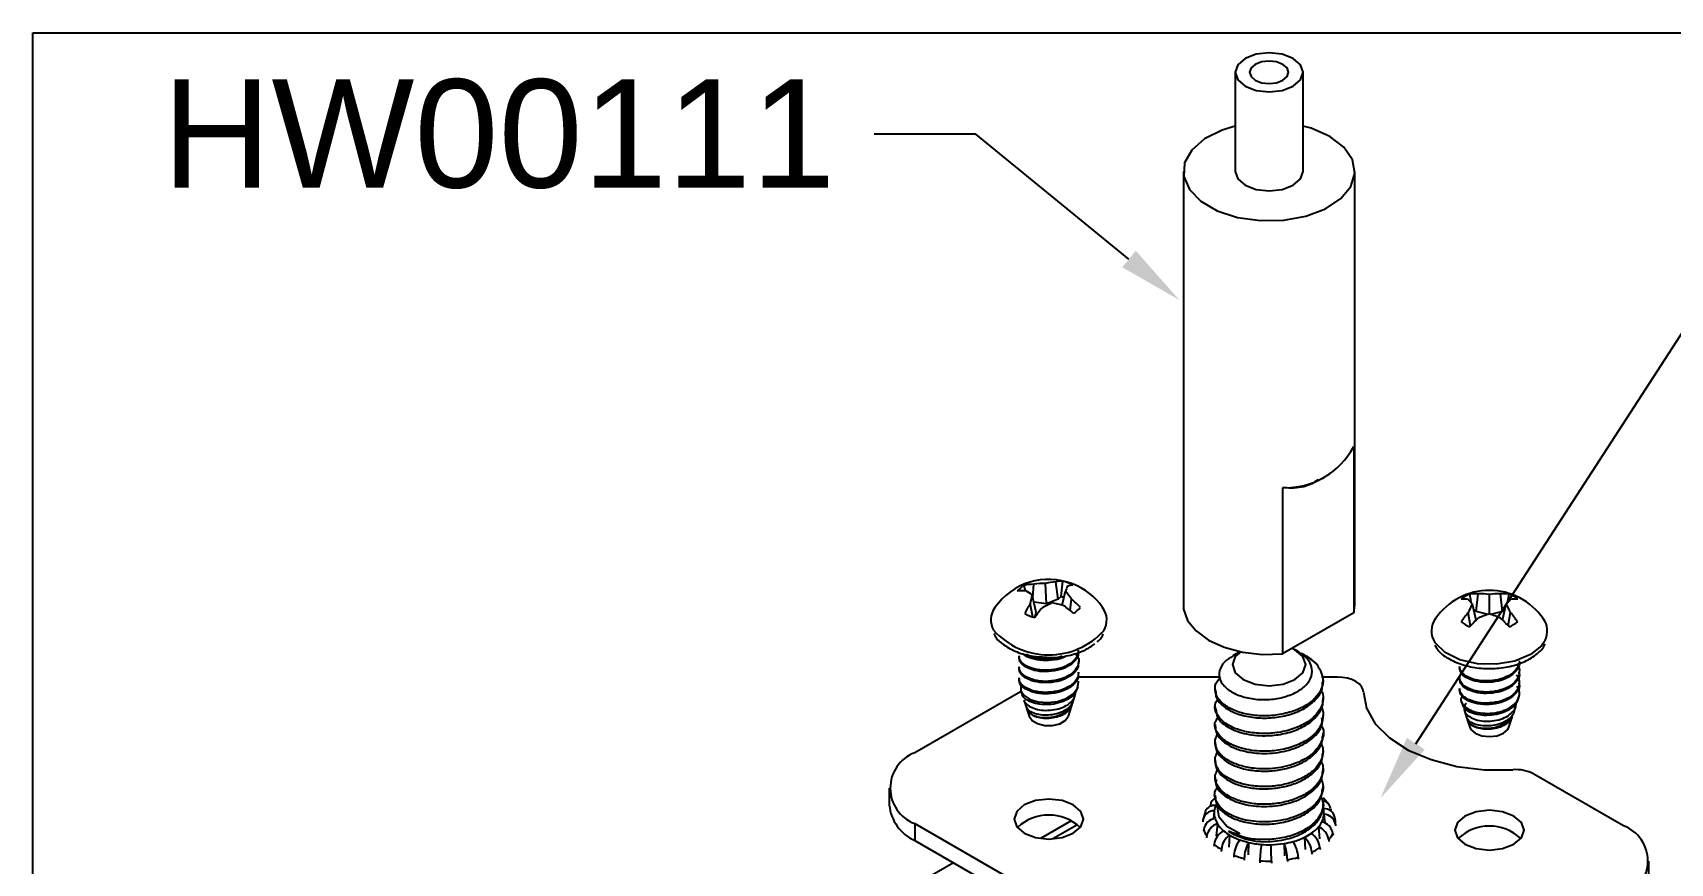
# Model space of a CAD drawing. Extents: x 0 to 7.47, y -6.79 to 0.
# Drawn here: x 0 to 3.778, y -1.917 to 0 of the extents above; entities that cross this region are included whole.
import ezdxf
from ezdxf import colors
from ezdxf.entities.mleader import LeaderData, LeaderLine
from ezdxf.math import Vec2, Vec3

# ---------------------------------------------------------------- set-up
doc = ezdxf.new("R2010")
doc.units = 0
doc.header["$LTSCALE"] = 0.5
doc.header["$MEASUREMENT"] = 0
for name, color, linetype in [('FAB DWG', 221, 'CONTINUOUS'), ('Hardware', 242, 'CONTINUOUS'), ('Housing', 150, 'CONTINUOUS'), ('Mounting', 4, 'CONTINUOUS')]:
    doc.layers.add(name, color=color, linetype=linetype)
doc.layers.add('Text-Unprinted', color=131, linetype='CONTINUOUS', plot=False)
doc.styles.get("Standard").update_dxf_attribs({"font": 'arial.ttf'})

msp = doc.modelspace()

# ---------------------------------------------------------------- linework, layer by layer
at = {"layer": 'Hardware'}
for p, q in [((2.2903, -1.2886), (2.2871, -1.2758)), ((2.307, -1.3037), (2.3094, -1.2731)), ((2.3384, -1.318), (2.3366, -1.2714)), ((2.3658, -1.3075), (2.3602, -1.2675)), ((2.3728, -1.3016), (2.3762, -1.2659)), ((2.3069, -1.3484), (2.301, -1.3178)), ((2.3151, -1.3378), (2.3056, -1.2978)), ((2.3384, -1.318), (2.3096, -1.3145)), ((2.3658, -1.3075), (2.3384, -1.318)), ((2.3728, -1.3016), (2.3658, -1.3075)), ((2.375, -1.3216), (2.3823, -1.2893)), ((2.3929, -1.3333), (2.3967, -1.3072)), ((3.33, -1.3557), (3.3214, -1.3191)), ((3.3301, -1.3359), (3.3346, -1.2953)), ((3.3604, -1.3416), (3.3604, -1.2965)), ((3.3908, -1.3359), (3.3863, -1.2953)), ((3.3909, -1.3557), (3.3994, -1.3191)), ((3.4022, -1.316), (3.4058, -1.2957)), ((2.3151, -1.3378), (2.3109, -1.3495)), ((3.3169, -1.3689), (3.3117, -1.3383)), ((3.3301, -1.3359), (3.3246, -1.3328)), ((3.3576, -1.3425), (3.3301, -1.3359)), ((3.3908, -1.3359), (3.3632, -1.3425)), ((3.3962, -1.3328), (3.3908, -1.3359)), ((3.4039, -1.3689), (3.4091, -1.3383)), ((2.2749, -1.4379), (2.2749, -1.4411)), ((2.2749, -1.4635), (2.2749, -1.4666)), ((2.4129, -1.4539), (2.4129, -1.4507)), ((3.2914, -1.4627), (3.2914, -1.4659)), ((2.2749, -1.489), (2.2749, -1.4922)), ((2.4101, -1.5138), (2.4114, -1.5098)), ((2.4129, -1.4794), (2.4129, -1.4762)), ((3.2914, -1.4882), (3.2914, -1.4914)), ((3.4294, -1.4787), (3.4294, -1.4755)), ((3.4294, -1.5042), (3.4294, -1.501)), ((2.2796, -1.5192), (2.282, -1.5267)), ((2.2866, -1.5405), (2.2916, -1.5557)), ((2.4005, -1.5429), (2.4044, -1.5312)), ((3.2914, -1.5137), (3.2914, -1.5169)), ((3.2959, -1.5442), (3.2982, -1.5513)), ((3.4268, -1.5385), (3.428, -1.5347)), ((2.2928, -1.5594), (2.2987, -1.5777)), ((2.3891, -1.5777), (2.3974, -1.5525)), ((3.3029, -1.5655), (3.3077, -1.5802)), ((3.3092, -1.5849), (3.3152, -1.6032)), ((3.4056, -1.6032), (3.414, -1.5775)), ((3.4173, -1.5675), (3.421, -1.5561))]:
    msp.add_line(p, q, dxfattribs=at)
at = {"layer": 'Hardware', "flags": 128}
for points in [[(3.455, -1.4355), (3.4191, -1.4502), (3.377, -1.4575), (3.333, -1.4564), (3.292, -1.4472), (3.2584, -1.4308), (3.2358, -1.4089), (3.2349, -1.4076)], [(3.4887, -1.4027), (3.4806, -1.4148), (3.455, -1.4355)], [(2.2812, -1.5052), (2.2795, -1.5078), (2.2796, -1.5192), (2.287, -1.53), (2.3009, -1.5388), (2.3197, -1.5444), (2.3415, -1.546), (2.3639, -1.5433), (2.3842, -1.5365), (2.4002, -1.526), (2.4102, -1.5128), (2.4127, -1.4986), (2.4124, -1.4965), (2.4124, -1.4965)], [(2.2987, -1.5777), (2.2988, -1.5777), (2.3055, -1.5873), (2.3181, -1.5947), (2.3347, -1.5987), (2.3526, -1.5988), (2.3692, -1.5949), (2.382, -1.5876), (2.389, -1.5781), (2.3891, -1.5777)], [(3.3152, -1.6032), (3.3179, -1.6084), (3.3279, -1.617), (3.3428, -1.6228), (3.3604, -1.6248), (3.378, -1.6228), (3.3929, -1.617), (3.4029, -1.6084), (3.4056, -1.6032)]]:
    msp.add_lwpolyline(points, dxfattribs=at)
at = {"layer": 'Hardware'}
for centre, radius, start, end in [((2.3439, -1.4127), 0.151, 68.6293, 145.3046), ((2.3143, -1.3237), 0.0551, 119.5929, 141.2189), ((2.31, -1.3714), 0.0983, 90.3505, 103.4688), ((2.3323, -1.4261), 0.1548, 88.4046, 98.5129), ((2.3682, -1.3871), 0.1199, 93.8648, 105.3048), ((2.373, -1.3168), 0.051, 86.377, 104.6219), ((2.3531, -1.3592), 0.0962, 61.1861, 76.0725), ((2.5707, -1.3597), 0.2011, 156.0171, 159.5196), ((2.4023, -1.3153), 0.0404, 94.0209, 112.3689), ((2.3439, -1.4127), 0.151, 34.6954, 68.6293), ((2.2843, -1.3808), 0.0926, 85.7082, 98.054), ((2.4798, -1.4309), 0.2116, 147.69, 154.7409), ((2.2449, -1.3763), 0.0992, 52.2725, 62.1698), ((2.5214, -1.3584), 0.2241, 164.302, 169.5626), ((2.4463, -1.5212), 0.2264, 114.8213, 121.5917), ((2.3104, -1.5305), 0.2187, 71.8652, 79.2344), ((2.3493, -1.3825), 0.0843, 69.3649, 73.8148), ((2.2715, -1.393), 0.1517, 34.4162, 43.1084), ((2.2797, -1.4482), 0.1831, 41.6653, 50.3275), ((3.3604, -1.4382), 0.151, 34.6954, 145.3046), ((3.342, -1.3653), 0.0746, 111.1716, 128.8108), ((3.2983, -1.3715), 0.0644, 77.9581, 92.7317), ((3.2458, -1.3786), 0.0962, 38.1959, 46.7537), ((3.4645, -1.4032), 0.1661, 149.5431, 156.9856), ((3.3263, -1.3691), 0.0742, 83.6276, 98.756), ((3.3407, -1.4346), 0.1394, 81.8679, 92.5198), ((3.3801, -1.4346), 0.1394, 87.4802, 98.1321), ((3.3945, -1.3691), 0.0742, 81.244, 96.3724), ((3.4751, -1.3786), 0.0962, 133.2463, 141.8041), ((3.2563, -1.4032), 0.1661, 23.0144, 30.4569), ((3.3789, -1.3653), 0.0746, 51.1892, 68.8284), ((3.4226, -1.3715), 0.0644, 87.2683, 102.0419), ((2.2581, -1.3553), 0.0478, 143.3422, 209.8498), ((2.3348, -1.2564), 0.0962, 241.1861, 256.0725), ((2.6091, -1.5563), 0.3622, 140.98, 145.2185), ((2.2306, -1.5379), 0.2611, 49.3261, 55.505), ((2.3736, -1.292), 0.0551, 299.5929, 321.2189), ((2.4296, -1.3553), 0.048, 328.568, 36.5365), ((3.2752, -1.3808), 0.0484, 143.7485, 213.5431), ((3.4549, -1.4668), 0.1924, 138.1029, 146.1149), ((3.342, -1.3014), 0.0746, 231.1892, 248.8284), ((3.5338, -1.5711), 0.2965, 132.217, 137.5485), ((3.4275, -1.555), 0.2237, 107.4545, 114.5524), ((3.2933, -1.555), 0.2237, 65.4476, 72.5455), ((3.187, -1.5711), 0.2965, 42.4515, 47.783), ((3.3789, -1.3014), 0.0746, 291.1716, 308.8108), ((3.2659, -1.4668), 0.1924, 33.8851, 41.8971), ((3.4463, -1.3807), 0.0478, 332.693, 36.6377), ((2.3442, -1.2647), 0.1713, 221.8857, 317.5459), ((2.3231, -1.5466), 0.0329, 202.9588, 250.4661), ((3.3355, -1.5749), 0.0281, 200.8167, 239.7472)]:
    msp.add_arc(centre, radius, start, end, dxfattribs=at)
for points, knots in [([(3.3186, -1.316), (3.3184, -1.3149), (3.3172, -1.3081), (3.316, -1.3014), (3.315, -1.2957)], [0, 0, 0, 0, 0.160299, 1, 1, 1, 1]), ([(2.2173, -1.3866), (2.2181, -1.3886), (2.222, -1.3988), (2.24, -1.4141), (2.2698, -1.4303), (2.3034, -1.4399), (2.3263, -1.4408), (2.3354, -1.4412)], [0, 0, 0, 0, 0.060745, 0.306518, 0.563868, 0.825668, 1, 1, 1, 1]), ([(2.4559, -1.4059), (2.4593, -1.4029), (2.4655, -1.3974), (2.4682, -1.3907), (2.4694, -1.3877)], [0, 0, 0, 0, 0.56082, 1, 1, 1, 1]), ([(2.4117, -1.4252), (2.4119, -1.4281), (2.4126, -1.4367), (2.4022, -1.4505), (2.383, -1.4634), (2.3572, -1.4708), (2.3297, -1.4725), (2.3041, -1.4678), (2.2851, -1.458), (2.2751, -1.4472), (2.276, -1.4402), (2.2762, -1.4379)], [0, 0, 0, 0, 0.063414, 0.189666, 0.315918, 0.438217, 0.565579, 0.689666, 0.813753, 0.941116, 1, 1, 1, 1]), ([(2.4117, -1.4284), (2.4119, -1.4313), (2.4126, -1.4399), (2.4022, -1.4537), (2.383, -1.4666), (2.3572, -1.474), (2.3297, -1.4757), (2.3041, -1.471), (2.2851, -1.4612), (2.2751, -1.4504), (2.276, -1.4434), (2.2762, -1.4411)], [0, 0, 0, 0, 0.063414, 0.189666, 0.315918, 0.438217, 0.565579, 0.689666, 0.813753, 0.941116, 1, 1, 1, 1]), ([(2.4052, -1.4323), (2.4078, -1.4357), (2.4142, -1.4442), (2.413, -1.4598), (2.4026, -1.476), (2.3829, -1.4889), (2.3572, -1.4963), (2.3297, -1.498), (2.3041, -1.4933), (2.2851, -1.4835), (2.2751, -1.4727), (2.276, -1.4657), (2.2762, -1.4635)], [0, 0, 0, 0, 0.070921, 0.178228, 0.289003, 0.399778, 0.507084, 0.618834, 0.727709, 0.836585, 0.948334, 1, 1, 1, 1]), ([(2.3822, -1.4399), (2.382, -1.44), (2.3756, -1.4442), (2.3568, -1.4481), (2.3297, -1.4503), (2.3047, -1.4453), (2.2889, -1.4388), (2.2852, -1.4337), (2.2846, -1.4329)], [0, 0, 0, 0, 0.006721, 0.240347, 0.483646, 0.720688, 0.957729, 1, 1, 1, 1]), ([(2.3746, -1.4391), (2.3689, -1.4411), (2.3549, -1.4459), (2.3298, -1.4467), (2.3064, -1.4431), (2.2965, -1.4374), (2.2925, -1.4351)], [0, 0, 0, 0, 0.205923, 0.507483, 0.801288, 1, 1, 1, 1]), ([(2.3354, -1.4412), (2.3399, -1.4416), (2.358, -1.4432), (2.3898, -1.4383), (2.4255, -1.4277), (2.4426, -1.4157), (2.4505, -1.4101)], [0, 0, 0, 0, 0.10375, 0.415325, 0.728172, 1, 1, 1, 1]), ([(3.2349, -1.4135), (3.2362, -1.4164), (3.2412, -1.4273), (3.261, -1.4427), (3.2924, -1.4582), (3.3313, -1.467), (3.3728, -1.4686), (3.4125, -1.4627), (3.4388, -1.4533), (3.451, -1.4466), (3.4536, -1.4452)], [0, 0, 0, 0, 0.051208, 0.197523, 0.350392, 0.505025, 0.659401, 0.813941, 0.961263, 1, 1, 1, 1]), ([(3.4536, -1.4452), (3.4585, -1.442), (3.4729, -1.4326), (3.4858, -1.4205), (3.4886, -1.4108), (3.4888, -1.4102)], [0, 0, 0, 0, 0.327372, 0.954857, 1, 1, 1, 1]), ([(2.4117, -1.4539), (2.4119, -1.4568), (2.4126, -1.4655), (2.4022, -1.4792), (2.383, -1.4921), (2.3572, -1.4995), (2.3297, -1.5012), (2.3041, -1.4965), (2.2851, -1.4867), (2.2751, -1.4759), (2.276, -1.4689), (2.2762, -1.4667)], [0, 0, 0, 0, 0.063414, 0.189666, 0.315918, 0.438217, 0.565579, 0.689666, 0.813753, 0.941116, 1, 1, 1, 1]), ([(3.4294, -1.45), (3.4294, -1.45), (3.4311, -1.4556), (3.425, -1.4671), (3.4107, -1.482), (3.3874, -1.4925), (3.3604, -1.4971), (3.3333, -1.4957), (3.3105, -1.4884), (3.2945, -1.4767), (3.2925, -1.4674), (3.2915, -1.4627)], [0, 0, 0, 0, 0.001434, 0.123732, 0.249984, 0.376236, 0.498535, 0.625897, 0.749984, 0.874071, 1, 1, 1, 1]), ([(3.4294, -1.4531), (3.4294, -1.4532), (3.4311, -1.4588), (3.425, -1.4703), (3.4107, -1.4852), (3.3874, -1.4957), (3.3604, -1.5003), (3.3333, -1.4989), (3.3105, -1.4915), (3.2945, -1.4799), (3.2925, -1.4706), (3.2915, -1.4659)], [0, 0, 0, 0, 0.001434, 0.123732, 0.249984, 0.376236, 0.498535, 0.625897, 0.749984, 0.874071, 1, 1, 1, 1]), ([(3.4231, -1.4575), (3.4235, -1.4578), (3.429, -1.463), (3.4306, -1.4757), (3.426, -1.4925), (3.4105, -1.5075), (3.3875, -1.518), (3.3604, -1.5226), (3.3333, -1.5212), (3.3105, -1.5139), (3.2945, -1.5022), (3.2925, -1.4929), (3.2915, -1.4882)], [0, 0, 0, 0, 0.006965, 0.119295, 0.227158, 0.338509, 0.449859, 0.557723, 0.670053, 0.779494, 0.888935, 1, 1, 1, 1]), ([(2.4117, -1.4762), (2.4119, -1.4791), (2.4126, -1.4878), (2.4022, -1.5016), (2.383, -1.5144), (2.3572, -1.5219), (2.3297, -1.5235), (2.3041, -1.5188), (2.2851, -1.509), (2.2751, -1.4982), (2.276, -1.4912), (2.2762, -1.489)], [0, 0, 0, 0, 0.063414, 0.189666, 0.315918, 0.438217, 0.565579, 0.689666, 0.813753, 0.941116, 1, 1, 1, 1]), ([(2.4117, -1.4794), (2.4119, -1.4823), (2.4126, -1.491), (2.4022, -1.5048), (2.383, -1.5176), (2.3572, -1.5251), (2.3297, -1.5267), (2.3041, -1.522), (2.2851, -1.5122), (2.2751, -1.5014), (2.276, -1.4944), (2.2762, -1.4922)], [0, 0, 0, 0, 0.063414, 0.189666, 0.315918, 0.438217, 0.565579, 0.689666, 0.813753, 0.941116, 1, 1, 1, 1]), ([(3.4294, -1.4787), (3.4294, -1.4787), (3.4311, -1.4843), (3.425, -1.4958), (3.4107, -1.5107), (3.3874, -1.5212), (3.3604, -1.5258), (3.3333, -1.5244), (3.3105, -1.5171), (3.2945, -1.5054), (3.2925, -1.4961), (3.2915, -1.4914)], [0, 0, 0, 0, 0.001434, 0.123732, 0.249984, 0.376236, 0.498535, 0.625897, 0.749984, 0.874071, 1, 1, 1, 1]), ([(3.4221, -1.482), (3.4228, -1.4827), (3.4287, -1.4882), (3.4307, -1.5012), (3.4259, -1.5181), (3.4105, -1.5331), (3.3875, -1.5435), (3.3604, -1.5481), (3.3333, -1.5468), (3.3105, -1.5394), (3.2945, -1.5277), (3.2925, -1.5184), (3.2915, -1.5137)], [0, 0, 0, 0, 0.014647, 0.126108, 0.233137, 0.343626, 0.454115, 0.561144, 0.672605, 0.781199, 0.889794, 1, 1, 1, 1]), ([(3.4294, -1.5042), (3.4294, -1.5042), (3.4311, -1.5098), (3.425, -1.5214), (3.4107, -1.5362), (3.3874, -1.5467), (3.3604, -1.5513), (3.3333, -1.5499), (3.3105, -1.5426), (3.2945, -1.5309), (3.2925, -1.5216), (3.2915, -1.5169)], [0, 0, 0, 0, 0.001434, 0.123732, 0.249984, 0.376236, 0.498535, 0.625897, 0.749984, 0.874071, 1, 1, 1, 1]), ([(3.4228, -1.5083), (3.4233, -1.5087), (3.4289, -1.514), (3.4298, -1.5219), (3.4293, -1.5286), (3.4292, -1.5295)], [0, 0, 0, 0, 0.065082, 0.869255, 1, 1, 1, 1]), ([(2.4095, -1.5136), (2.408, -1.5174), (2.4048, -1.5259), (2.3912, -1.5373), (2.3723, -1.5462), (2.3502, -1.5509), (2.3278, -1.5513), (2.3075, -1.5474), (2.2921, -1.5399), (2.2836, -1.5324), (2.283, -1.5276), (2.2828, -1.5264)], [0, 0, 0, 0, 0.099806, 0.224806, 0.34997, 0.474938, 0.596931, 0.719114, 0.841238, 0.960305, 1, 1, 1, 1]), ([(2.2866, -1.5405), (2.2866, -1.5406), (2.2866, -1.544), (2.2927, -1.5504), (2.3046, -1.5583), (2.3219, -1.5633), (2.3417, -1.5647), (2.3621, -1.5621), (2.3807, -1.5559), (2.3952, -1.5462), (2.4046, -1.5344), (2.4052, -1.5259), (2.4055, -1.5218)], [0, 0, 0, 0, 0.000872, 0.110158, 0.220037, 0.329834, 0.441046, 0.553119, 0.665144, 0.778286, 0.892551, 1, 1, 1, 1]), ([(2.3998, -1.5426), (2.3991, -1.5451), (2.3972, -1.5517), (2.3871, -1.5613), (2.3717, -1.5698), (2.3531, -1.5747), (2.3339, -1.576), (2.3161, -1.5736), (2.3021, -1.5679), (2.2937, -1.5615), (2.2926, -1.557), (2.2923, -1.5555)], [0, 0, 0, 0, 0.07403, 0.199934, 0.325745, 0.451501, 0.574147, 0.696468, 0.818749, 0.938129, 1, 1, 1, 1]), ([(2.3121, -1.5776), (2.317, -1.5791), (2.327, -1.5821), (2.345, -1.5825), (2.3627, -1.5796), (2.3787, -1.5735), (2.3909, -1.5644), (2.3979, -1.5543), (2.3979, -1.5476), (2.398, -1.5448)], [0, 0, 0, 0, 0.1467007, 0.2937917, 0.4416755, 0.5894049, 0.7394141, 0.890575, 1, 1, 1, 1]), ([(3.2972, -1.531), (3.2962, -1.5332), (3.2935, -1.5392), (3.2972, -1.5492), (3.3075, -1.5595), (3.3243, -1.5673), (3.3451, -1.5713), (3.368, -1.571), (3.3902, -1.5665), (3.4094, -1.5577), (3.4233, -1.5457), (3.4283, -1.5357), (3.4291, -1.5302), (3.4292, -1.5295)], [0, 0, 0, 0, 0.058794, 0.159655, 0.260999, 0.36228, 0.464732, 0.567884, 0.671, 0.775043, 0.880003, 0.984949, 1, 1, 1, 1]), ([(3.426, -1.5383), (3.4257, -1.5399), (3.4245, -1.5465), (3.4147, -1.5568), (3.398, -1.5675), (3.3767, -1.5741), (3.3541, -1.5764), (3.3324, -1.5744), (3.3145, -1.5684), (3.3023, -1.5601), (3.2998, -1.5538), (3.2988, -1.551)], [0, 0, 0, 0, 0.042534, 0.169721, 0.294176, 0.418795, 0.543219, 0.664681, 0.786332, 0.907924, 1, 1, 1, 1]), ([(3.3072, -1.5485), (3.3066, -1.549), (3.3028, -1.5522), (3.3013, -1.56), (3.3038, -1.5699), (3.3133, -1.579), (3.3281, -1.5859), (3.3467, -1.5893), (3.3672, -1.589), (3.3871, -1.5849), (3.4043, -1.5769), (3.4165, -1.566), (3.4225, -1.5557), (3.4217, -1.5492), (3.4215, -1.5472)], [0, 0, 0, 0, 0.015039, 0.105839, 0.198091, 0.290845, 0.383529, 0.477408, 0.572013, 0.666578, 0.762086, 0.858541, 0.954983, 1, 1, 1, 1]), ([(2.394, -1.5531), (2.3921, -1.5569), (2.388, -1.565), (2.3732, -1.5746), (2.354, -1.5806), (2.3332, -1.5823), (2.3192, -1.58), (2.313, -1.5779), (2.3121, -1.5776)], [0, 0, 0, 0, 0.174949, 0.3752902, 0.5693093, 0.7714279, 0.9683064, 1, 1, 1, 1]), ([(3.417, -1.5674), (3.4169, -1.5679), (3.4164, -1.5728), (3.4092, -1.5812), (3.3959, -1.5912), (3.3782, -1.5978), (3.3588, -1.6006), (3.3401, -1.5999), (3.3241, -1.5956), (3.3122, -1.5886), (3.3092, -1.5829), (3.3078, -1.5802)], [0, 0, 0, 0, 0.015916, 0.144504, 0.269778, 0.394961, 0.520089, 0.642121, 0.76383, 0.8855, 1, 1, 1, 1]), ([(3.3214, -1.5992), (3.3256, -1.6012), (3.3342, -1.6053), (3.3513, -1.6075), (3.3693, -1.6066), (3.3866, -1.6023), (3.4011, -1.5947), (3.4107, -1.5859), (3.4126, -1.5797), (3.4134, -1.5773)], [0, 0, 0, 0, 0.148783, 0.297963, 0.447946, 0.597773, 0.749912, 0.903218, 1, 1, 1, 1]), ([(3.4095, -1.5796), (3.4092, -1.5806), (3.4079, -1.586), (3.3978, -1.5945), (3.381, -1.6029), (3.3603, -1.6067), (3.34, -1.6061), (3.3274, -1.6024), (3.3221, -1.5996), (3.3214, -1.5992)], [0, 0, 0, 0, 0.040986, 0.228358, 0.415731, 0.59719, 0.786224, 0.970358, 1, 1, 1, 1])]:
    msp.add_open_spline(points, degree=3, knots=knots, dxfattribs=at)
at = {"layer": 'Housing'}
for p, q in [((2.3959, -1.8194), (2.3267, -1.8593)), ((2.3534, -1.8602), (2.4089, -1.8282)), ((2.1238, -1.9159), (0.9705, -2.5815))]:
    msp.add_line(p, q, dxfattribs=at)
at = {"layer": 'Mounting', "transparency": 16777216}
for p, q in [((2.7737, -0.0914), (2.7737, -0.32)), ((2.9307, -0.32), (2.9307, -0.0914)), ((2.6544, -0.32), (2.6544, -1.3212)), ((3.0499, -1.3212), (3.0499, -0.32)), ((3.0475, -0.9553), (3.0475, -1.3391)), ((2.9654, -1.0335), (2.9921, -1.0181)), ((2.8831, -1.0501), (2.8831, -1.434)), ((3.0475, -1.3391), (3.0499, -1.3212)), ((3.0475, -1.3391), (2.8831, -1.434))]:
    msp.add_line(p, q, dxfattribs=at)
at = {"layer": 'Mounting'}
for p, q in [((2.7853, -1.4282), (2.7685, -1.438)), ((2.9195, -1.4285), (2.912, -1.4242)), ((2.9403, -1.4405), (2.9356, -1.4378)), ((2.7391, -1.4874), (2.4202, -1.4874)), ((3.01, -1.4874), (2.9733, -1.4874)), ((2.9767, -1.4995), (2.9767, -1.4913)), ((2.2787, -1.5212), (2.0346, -1.6621)), ((2.7277, -1.5148), (2.7277, -1.5199)), ((2.9767, -1.5403), (2.9767, -1.5352)), ((2.7277, -1.5556), (2.7277, -1.5607)), ((2.9767, -1.5811), (2.9767, -1.576)), ((2.7277, -1.5964), (2.7277, -1.6015)), ((2.9767, -1.622), (2.9767, -1.6169)), ((2.7277, -1.6373), (2.7277, -1.6424)), ((2.9767, -1.6628), (2.9767, -1.6577)), ((2.7277, -1.6781), (2.7277, -1.6832)), ((2.9767, -1.7036), (2.9767, -1.6985)), ((2.7277, -1.7189), (2.7277, -1.724)), ((3.6698, -1.8305), (3.4631, -1.7112)), ((1.976, -1.7437), (1.976, -1.7828)), ((2.7288, -1.7654), (2.7214, -1.772)), ((2.7277, -1.7598), (2.7277, -1.7649)), ((2.9767, -1.7445), (2.9767, -1.7394)), ((2.991, -1.7819), (2.9769, -1.766)), ((2.7051, -1.7967), (2.6994, -1.8174)), ((2.717, -1.7823), (2.7166, -1.7857)), ((2.7258, -1.7961), (2.7238, -1.8148)), ((2.9767, -1.7853), (2.9767, -1.7802)), ((2.9788, -1.8037), (2.981, -1.824)), ((2.9942, -1.7907), (2.9946, -1.7947)), ((2.0346, -1.8254), (2.2412, -1.9446)), ((2.0346, -1.8254), (2.0346, -1.8644)), ((2.6994, -1.8177), (2.699, -1.8217)), ((2.7014, -1.8392), (2.7009, -1.8433)), ((2.7331, -1.8262), (2.7304, -1.8535)), ((2.966, -1.8332), (2.9686, -1.8607)), ((2.9994, -1.8482), (2.9998, -1.8523)), ((3.0055, -1.8224), (3.005, -1.8184)), ((3.0052, -1.8269), (3.0057, -1.831)), ((2.0346, -1.8644), (2.2412, -1.9837)), ((2.7083, -1.8541), (2.7079, -1.8582)), ((2.7252, -1.8733), (2.7249, -1.8775)), ((2.742, -1.8852), (2.7417, -1.8895)), ((2.7611, -1.8519), (2.759, -1.8799)), ((2.8047, -1.8689), (2.8036, -1.8972)), ((2.8871, -1.8714), (2.8879, -1.8998)), ((2.9336, -1.8572), (2.9355, -1.8852)), ((2.9695, -1.8807), (2.9698, -1.8849)), ((2.9898, -1.8626), (2.9902, -1.8668)), ((2.771, -1.8988), (2.7708, -1.9031)), ((2.7948, -1.9058), (2.7946, -1.9101)), ((2.8309, -1.9114), (2.8308, -1.9157)), ((2.8575, -1.9122), (2.8575, -1.9165)), ((2.8944, -1.9088), (2.8945, -1.9131)), ((2.9193, -1.9033), (2.9195, -1.9076)), ((2.9506, -1.8915), (2.9509, -1.8958)), ((3.7283, -1.9511), (3.7283, -1.9121))]:
    msp.add_line(p, q, dxfattribs=at)
at = {"layer": 'Mounting', "transparency": 16777216, "flags": 128}
for points in [[(2.9077, -0.0593), (2.8822, -0.0495), (2.8522, -0.0461), (2.8221, -0.0495), (2.7967, -0.0593), (2.7797, -0.074), (2.7737, -0.0914), (2.7797, -0.1087), (2.7967, -0.1234), (2.8221, -0.1332), (2.8522, -0.1367), (2.8822, -0.1332), (2.9077, -0.1234), (2.9247, -0.1087), (2.9307, -0.0914), (2.9247, -0.074), (2.9077, -0.0593)], [(2.884, -0.073), (2.8694, -0.0674), (2.8522, -0.0654), (2.835, -0.0674), (2.8204, -0.073), (2.8106, -0.0814), (2.8072, -0.0914), (2.8106, -0.1013), (2.8204, -0.1097), (2.835, -0.1154), (2.8522, -0.1173), (2.8694, -0.1154), (2.884, -0.1097), (2.8938, -0.1013), (2.8972, -0.0914), (2.8938, -0.0814), (2.884, -0.073)], [(2.7737, -0.2153), (2.7437, -0.2246), (2.7031, -0.245), (2.6736, -0.271), (2.6573, -0.3006), (2.6555, -0.3317), (2.6682, -0.3619), (2.6946, -0.389), (2.7327, -0.411), (2.7796, -0.4262), (2.832, -0.4336), (2.8858, -0.4325), (2.9371, -0.4231), (2.9821, -0.4061), (3.0175, -0.3826), (3.0407, -0.3546), (3.0498, -0.3239), (3.0443, -0.293), (3.0245, -0.2641), (2.992, -0.2393), (2.992, -0.2393)], [(2.992, -0.2393), (2.9491, -0.2205), (2.9307, -0.2153)], [(2.7737, -0.32), (2.7797, -0.3374), (2.7967, -0.3521), (2.8221, -0.3619), (2.8522, -0.3653), (2.8822, -0.3619), (2.9077, -0.3521), (2.9247, -0.3374), (2.9307, -0.32), (2.9307, -0.32)], [(2.6544, -1.3212), (2.655, -1.3302), (2.6641, -1.3565), (2.6836, -1.3809), (2.7123, -1.4019), (2.7489, -1.4185), (2.7911, -1.4298), (2.8367, -1.435), (2.8831, -1.434)]]:
    msp.add_lwpolyline(points, dxfattribs=at)
at = {"layer": 'Mounting', "flags": 128}
for points in [[(2.7871, -1.4287), (2.7741, -1.44), (2.7677, -1.4586), (2.7741, -1.4773), (2.7924, -1.4931)], [(2.7924, -1.4931), (2.8198, -1.5037), (2.8522, -1.5074), (2.8845, -1.5037), (2.9119, -1.4931), (2.9302, -1.4773), (2.9367, -1.4586), (2.9302, -1.44), (2.9119, -1.4241), (2.9049, -1.4214)], [(3.07, -1.522), (3.0688, -1.5152), (3.0654, -1.5088), (3.0599, -1.5028), (3.0524, -1.4975), (3.0433, -1.4932), (3.033, -1.49), (3.0217, -1.4881), (3.01, -1.4874)], [(3.07, -1.522), (3.0769, -1.5594), (3.097, -1.5952), (3.1297, -1.6278), (3.1733, -1.6558), (3.226, -1.6779), (3.2856, -1.6933), (3.3493, -1.7012), (3.4146, -1.7012)], [(2.4005, -1.7825), (2.3746, -1.7725), (2.3439, -1.769), (2.3133, -1.7725), (2.2874, -1.7825), (2.27, -1.7975), (2.2639, -1.8152), (2.27, -1.8328), (2.2874, -1.8478), (2.3133, -1.8578), (2.3439, -1.8613), (2.3746, -1.8578), (2.4005, -1.8478), (2.4179, -1.8328), (2.4239, -1.8152), (2.4179, -1.7975), (2.4005, -1.7825)], [(2.7837, -1.8486), (2.7548, -1.8321), (2.7371, -1.8109), (2.7328, -1.7876), (2.7331, -1.7854)], [(3.417, -1.808), (3.391, -1.798), (3.3604, -1.7945), (3.3298, -1.798), (3.3038, -1.808), (3.2865, -1.823), (3.2804, -1.8407), (3.2865, -1.8583), (3.3038, -1.8733), (3.3298, -1.8833), (3.3604, -1.8868), (3.391, -1.8833), (3.417, -1.8733), (3.4343, -1.8583), (3.4404, -1.8407), (3.4343, -1.823), (3.417, -1.808)]]:
    msp.add_lwpolyline(points, dxfattribs=at)
at = {"layer": 'Mounting', "transparency": 16777216}
msp.add_arc((2.8899, -0.872), 0.1782, 267.8254, 332.157, dxfattribs=at)
at = {"layer": 'Mounting'}
for centre, radius, start, end in [((2.8946, -1.5214), 0.0929, 42.379, 60.5512), ((2.4144, -1.776), 0.2886, 88.8558, 90.5364), ((2.4144, -1.776), 0.2886, 117.7461, 118.0339), ((2.0655, -1.7437), 0.0873, 110.7714, 249.2286), ((3.4216, -1.7901), 0.0892, 62.2663, 94.5605), ((2.7339, -1.7836), 0.017, 106.8922, 175.9205), ((2.9746, -1.7933), 0.0197, 7.4446, 92.181), ((2.0761, -1.7728), 0.1006, 185.699, 245.6346), ((2.3439, -1.9109), 0.1052, 46.4445, 133.5555), ((2.7256, -1.8227), 0.0267, 89.5561, 169.094), ((2.7266, -1.8074), 0.024, 83.7367, 153.8251), ((2.7684, -1.8012), 0.0429, 173.1695, 197.2075), ((2.771, -1.8017), 0.0455, 156.408, 172.9005), ((2.9332, -1.8007), 0.0457, 333.126, 356.1825), ((2.979, -1.8162), 0.0253, 10.6439, 93.1065), ((2.9361, -1.8012), 0.0427, 356.5884, 13.7887), ((2.977, -1.8324), 0.0288, 11.0202, 86.403), ((2.9537, -1.8239), 0.0517, 356.5884, 13.7887), ((2.7324, -1.8451), 0.0316, 99.1334, 169.2679), ((2.7603, -1.8208), 0.0618, 197.2724, 212.5354), ((2.7431, -1.8601), 0.0354, 106.4267, 170.1837), ((2.7665, -1.879), 0.0417, 117.6687, 172.1596), ((2.7762, -1.7987), 0.0511, 197.2724, 212.5354), ((2.7927, -1.7877), 0.0709, 212.8529, 230.0257), ((2.8127, -1.7648), 0.1012, 229.6874, 239.3565), ((2.8462, -1.6975), 0.1701, 238.9719, 269.2548), ((2.8819, -1.7496), 0.1193, 295.6591, 304.3233), ((2.9017, -1.7778), 0.0849, 304.0137, 319.2429), ((2.9246, -1.886), 0.0452, 6.8561, 57.0374), ((2.9208, -1.7945), 0.0596, 319.4832, 333.2604), ((2.9524, -1.8685), 0.0379, 9.0448, 68.9264), ((2.9661, -1.8542), 0.0338, 10.2456, 76.5509), ((2.9351, -1.8158), 0.072, 319.4832, 333.2604), ((3.3604, -1.9364), 0.1052, 46.4445, 133.5555), ((3.6388, -1.9121), 0.0873, 290.7714, 69.2286), ((2.8044, -1.7799), 0.1224, 229.6874, 239.3565), ((2.7897, -1.8904), 0.048, 126.6758, 173.8171), ((2.8313, -1.7329), 0.1382, 239.453, 250.4477), ((2.8342, -1.9031), 0.0634, 140.9333, 176.1147), ((2.8443, -1.6979), 0.1756, 250.2651, 256.9608), ((2.8821, -1.9095), 0.0874, 152.3324, 177.5556), ((2.8508, -1.6698), 0.2044, 256.9747, 265.4435), ((3.0599, -1.9146), 0.229, 169.68, 179.1949), ((2.8522, -1.6557), 0.2186, 265.3747, 271.1604), ((2.8525, -1.6607), 0.2135, 271.1107, 279.3352), ((1.9481, -1.9153), 0.9094, 0.1979, 2.5899), ((2.856, -1.6823), 0.1916, 279.3337, 285.65), ((2.7773, -1.9123), 0.1172, 1.6916, 20.3959), ((2.8657, -1.7153), 0.1573, 285.503, 295.5892), ((2.844, -1.9072), 0.0754, 2.9936, 32.3431), ((2.8977, -1.8963), 0.0532, 5.1748, 47.4595), ((2.8882, -1.7615), 0.1443, 295.6591, 304.3233), ((2.8427, -1.699), 0.2123, 250.2651, 256.9608), ((2.8522, -1.648), 0.2642, 265.3747, 271.1604), ((2.8568, -1.6802), 0.2317, 279.3337, 285.65)]:
    msp.add_arc(centre, radius, start, end, dxfattribs=at)
at = {"layer": 'Mounting', "transparency": 16777216}
msp.add_open_spline([(2.9654, -1.0321), (2.9604, -1.0352), (2.9392, -1.0488), (2.9111, -1.0518), (2.89, -1.0505), (2.8831, -1.0501)], degree=3, knots=[0, 0, 0, 0, 0.169189, 0.727994, 1, 1, 1, 1], dxfattribs=at)
at = {"layer": 'Mounting'}
for points, knots in [([(2.7689, -1.4387), (2.762, -1.443), (2.7464, -1.4526), (2.7361, -1.4723), (2.7372, -1.4939), (2.752, -1.5135), (2.7776, -1.529), (2.8111, -1.5382), (2.8483, -1.5403), (2.8847, -1.5351), (2.9162, -1.523), (2.9394, -1.5059), (2.9516, -1.4853), (2.9521, -1.464), (2.9416, -1.4438), (2.9267, -1.4336), (2.9194, -1.4286)], [0, 0, 0, 0, 0.062442, 0.141214, 0.219392, 0.296329, 0.371848, 0.446945, 0.51982, 0.592761, 0.663283, 0.733545, 0.80222, 0.869819, 0.936647, 1, 1, 1, 1]), ([(2.923, -1.4314), (2.9231, -1.4314), (2.9351, -1.4355), (2.9487, -1.4454), (2.9599, -1.4557), (2.9632, -1.4588)], [0, 0, 0, 0, 0.009085, 0.699953, 1, 1, 1, 1]), ([(2.9632, -1.4588), (2.9699, -1.4713), (2.9808, -1.4916), (2.9713, -1.5208), (2.9533, -1.5425), (2.9255, -1.56), (2.891, -1.572), (2.8527, -1.5775), (2.8144, -1.5762), (2.7798, -1.5684), (2.7518, -1.5549), (2.7331, -1.5373), (2.7261, -1.5175), (2.7286, -1.4999), (2.7376, -1.4907), (2.7409, -1.4874)], [0, 0, 0, 0, 0.122563, 0.198445, 0.274975, 0.349901, 0.426519, 0.50218, 0.577761, 0.654402, 0.729338, 0.805833, 0.881784, 0.957092, 1, 1, 1, 1]), ([(2.7291, -1.5198), (2.7289, -1.5238), (2.7285, -1.5344), (2.7407, -1.5508), (2.7635, -1.5668), (2.795, -1.5779), (2.8317, -1.5827), (2.8705, -1.581), (2.9074, -1.5724), (2.9393, -1.5577), (2.9626, -1.538), (2.9756, -1.5177), (2.9754, -1.5045), (2.9754, -1.4994)], [0, 0, 0, 0, 0.056715, 0.155461, 0.252778, 0.350299, 0.448984, 0.545504, 0.644115, 0.741823, 0.838961, 0.937752, 1, 1, 1, 1]), ([(2.9723, -1.5182), (2.9737, -1.521), (2.9788, -1.5315), (2.9757, -1.5508), (2.9631, -1.5738), (2.9392, -1.5934), (2.9074, -1.6081), (2.8705, -1.6167), (2.8317, -1.6184), (2.795, -1.6136), (2.7636, -1.6025), (2.7403, -1.5865), (2.7281, -1.5677), (2.7258, -1.5504), (2.7319, -1.541), (2.7339, -1.5379)], [0, 0, 0, 0, 0.031215, 0.114542, 0.199768, 0.283567, 0.367859, 0.45293, 0.536197, 0.621332, 0.705462, 0.789416, 0.874604, 0.957891, 1, 1, 1, 1]), ([(2.7294, -1.5606), (2.7299, -1.5676), (2.7312, -1.5836), (2.7572, -1.6052), (2.7986, -1.6205), (2.8452, -1.6241), (2.8878, -1.6187), (2.9227, -1.6072), (2.9514, -1.5901), (2.9697, -1.5687), (2.9779, -1.5512), (2.9761, -1.5418), (2.9758, -1.5403)], [0, 0, 0, 0, 0.101739, 0.232522, 0.362144, 0.492601, 0.589927, 0.688854, 0.785573, 0.884163, 0.982315, 1, 1, 1, 1]), ([(2.9726, -1.5563), (2.9727, -1.5564), (2.9777, -1.5639), (2.9776, -1.5807), (2.9706, -1.6043), (2.9512, -1.6258), (2.9228, -1.6429), (2.8878, -1.6545), (2.8452, -1.6599), (2.7987, -1.6562), (2.7566, -1.6409), (2.7315, -1.6178), (2.7237, -1.5956), (2.7316, -1.5841), (2.7339, -1.5808)], [0, 0, 0, 0, 0.001671, 0.085319, 0.169943, 0.254945, 0.338334, 0.423626, 0.507539, 0.620015, 0.731772, 0.844531, 0.956057, 1, 1, 1, 1]), ([(2.7286, -1.6015), (2.7287, -1.6056), (2.7288, -1.6157), (2.7395, -1.6309), (2.7585, -1.6455), (2.7849, -1.6565), (2.8211, -1.6639), (2.8673, -1.664), (2.9168, -1.6517), (2.9548, -1.629), (2.9757, -1.6035), (2.9745, -1.5869), (2.9741, -1.5811)], [0, 0, 0, 0, 0.059386, 0.147374, 0.234534, 0.32071, 0.408775, 0.537945, 0.669145, 0.798175, 0.92949, 1, 1, 1, 1]), ([(2.9727, -1.5996), (2.9734, -1.6006), (2.9806, -1.6113), (2.9757, -1.6349), (2.9558, -1.6647), (2.9165, -1.6874), (2.8674, -1.6997), (2.821, -1.6996), (2.7848, -1.6923), (2.7586, -1.6812), (2.7392, -1.6666), (2.7285, -1.6497), (2.7261, -1.6332), (2.7313, -1.6234), (2.7335, -1.6193)], [0, 0, 0, 0, 0.010907, 0.122015, 0.235154, 0.346324, 0.459363, 0.570654, 0.64653, 0.720777, 0.795873, 0.871682, 0.945767, 1, 1, 1, 1]), ([(2.7286, -1.6423), (2.7287, -1.6465), (2.7288, -1.6567), (2.7397, -1.6719), (2.7589, -1.6865), (2.7853, -1.6975), (2.8165, -1.7038), (2.8504, -1.705), (2.8845, -1.7008), (2.9161, -1.6914), (2.9431, -1.6774), (2.9631, -1.6596), (2.975, -1.6405), (2.9757, -1.6276), (2.976, -1.6219)], [0, 0, 0, 0, 0.060516, 0.148313, 0.235237, 0.321243, 0.409112, 0.495704, 0.582001, 0.66989, 0.756128, 0.842783, 0.930643, 1, 1, 1, 1]), ([(2.9726, -1.6408), (2.9742, -1.645), (2.9784, -1.6562), (2.975, -1.6749), (2.9633, -1.6953), (2.943, -1.7131), (2.9161, -1.7271), (2.8845, -1.7366), (2.8504, -1.7407), (2.8165, -1.7395), (2.7852, -1.7332), (2.7589, -1.7222), (2.7394, -1.7077), (2.7286, -1.6908), (2.7261, -1.6742), (2.7312, -1.6643), (2.7334, -1.6601)], [0, 0, 0, 0, 0.0457981, 0.1199665, 0.1957709, 0.2705356, 0.3449408, 0.4207711, 0.4952267, 0.5699375, 0.6457498, 0.7199545, 0.7949513, 0.8707018, 0.9447348, 1, 1, 1, 1]), ([(2.9726, -1.6816), (2.9742, -1.6857), (2.9784, -1.6968), (2.9751, -1.7155), (2.9636, -1.7359), (2.9434, -1.7537), (2.9166, -1.7677), (2.885, -1.7773), (2.8509, -1.7815), (2.817, -1.7804), (2.7857, -1.7742), (2.7593, -1.7632), (2.7397, -1.7487), (2.7287, -1.7319), (2.7261, -1.7152), (2.7312, -1.7053), (2.7334, -1.7009)], [0, 0, 0, 0, 0.044901, 0.119033, 0.194818, 0.269603, 0.343963, 0.419778, 0.494255, 0.568916, 0.644718, 0.718934, 0.793886, 0.869632, 0.943667, 1, 1, 1, 1]), ([(2.7286, -1.6832), (2.7287, -1.6874), (2.7289, -1.6977), (2.7399, -1.713), (2.7592, -1.7275), (2.7857, -1.7385), (2.817, -1.7447), (2.8509, -1.7458), (2.885, -1.7416), (2.9165, -1.732), (2.9434, -1.718), (2.9633, -1.7001), (2.9751, -1.6811), (2.9757, -1.6683), (2.9759, -1.6628)], [0, 0, 0, 0, 0.061782, 0.14959, 0.236477, 0.322512, 0.410386, 0.496936, 0.583273, 0.671161, 0.757362, 0.844057, 0.93191, 1, 1, 1, 1]), ([(2.9726, -1.7223), (2.9741, -1.7264), (2.9784, -1.7374), (2.9752, -1.756), (2.962, -1.7797), (2.9323, -1.8027), (2.8861, -1.8191), (2.8339, -1.8235), (2.7852, -1.8162), (2.7469, -1.7979), (2.7278, -1.7735), (2.7242, -1.7526), (2.7328, -1.7433), (2.7341, -1.7418)], [0, 0, 0, 0, 0.044103, 0.118369, 0.194305, 0.305755, 0.418867, 0.530178, 0.643408, 0.754639, 0.867924, 0.979134, 1, 1, 1, 1]), ([(2.7302, -1.724), (2.7297, -1.7284), (2.7282, -1.7417), (2.7478, -1.7623), (2.7849, -1.7804), (2.834, -1.7878), (2.886, -1.7834), (2.9324, -1.767), (2.9616, -1.744), (2.9752, -1.7217), (2.9757, -1.7091), (2.9759, -1.7036)], [0, 0, 0, 0, 0.06296, 0.194448, 0.323552, 0.454976, 0.584172, 0.715458, 0.844816, 0.932954, 1, 1, 1, 1]), ([(2.7287, -1.7648), (2.7289, -1.77), (2.7296, -1.782), (2.7442, -1.7991), (2.7689, -1.8143), (2.8016, -1.8243), (2.839, -1.8279), (2.8777, -1.8249), (2.9139, -1.815), (2.9475, -1.7976), (2.9725, -1.7731), (2.9745, -1.7534), (2.9753, -1.7444)], [0, 0, 0, 0, 0.0753044, 0.1741953, 0.2710568, 0.369207, 0.4676434, 0.564309, 0.6631669, 0.7603087, 0.8907513, 1, 1, 1, 1]), ([(2.9711, -1.763), (2.9732, -1.7671), (2.9806, -1.7812), (2.9719, -1.8075), (2.9479, -1.8333), (2.9138, -1.8507), (2.8777, -1.8606), (2.8391, -1.8635), (2.7958, -1.8598), (2.7723, -1.8494), (2.7586, -1.8433)], [0, 0, 0, 0, 0.060777, 0.214595, 0.36963, 0.485087, 0.602583, 0.717473, 0.834468, 1, 1, 1, 1]), ([(2.844, -1.8676), (2.8611, -1.8662), (2.8911, -1.8638), (2.9288, -1.8492), (2.9555, -1.8313), (2.9733, -1.8093), (2.9755, -1.7932), (2.9767, -1.7853)], [0, 0, 0, 0, 0.248834, 0.438233, 0.623727, 0.813432, 1, 1, 1, 1]), ([(2.7837, -1.8486), (2.7836, -1.8487), (2.7835, -1.8489), (2.783, -1.8492), (2.7819, -1.8495), (2.7774, -1.8496), (2.7691, -1.8477), (2.7625, -1.8449), (2.7586, -1.8433)], [0, 0, 0, 0, 0.0103108, 0.0234903, 0.0477914, 0.1294663, 0.4815792, 1, 1, 1, 1])]:
    msp.add_open_spline(points, degree=3, knots=knots, dxfattribs=at)
at = {"layer": 'Text-Unprinted', "transparency": 16777216}
msp.add_lwpolyline([(0, 0), (7.3473, 0), (7.3473, -6.7935), (0, -6.7935)], close=True, dxfattribs=at)

# ---------------------------------------------------------------- leaders
at = {"layer": 'FAB DWG', "transparency": 16777216}
ml = msp.add_multileader_mtext('Standard', dxfattribs=at)
ml.set_content('HW00111', color=256)
ml.set_leader_properties()
ml.build(insert=Vec2(0, 0))
ml.multileader.update_dxf_attribs({"dogleg_length": 0.2339, "arrow_head_size": 0.15})
ctx = ml.context
ctx.base_point, ctx.char_height, ctx.arrow_head_size, ctx.landing_gap_size, ctx.plane_origin = Vec3(0.3004, -0.2345), 0.25, 0.15, 0.09, Vec3(2.6453, -0.617)
ctx.text_align_type = 2
notes = []
notes.append((ctx, [(0, (1, 1, 0), (2.1753, -0.2345), (-1, 0), 0.2339, [(0, [(2.6453, -0.617)], 0, [])])]))
ctx.mtext.insert, ctx.mtext.alignment, ctx.mtext.flow_direction = Vec3(1.8514, -0.1074), 3, 5
ml = msp.add_multileader_mtext('Standard', dxfattribs=at)
ml.set_content('BK01086\\PHW63214 (x2)', color=256)
ml.set_leader_properties()
ml.build(insert=Vec2(0, 0))
ml.multileader.update_dxf_attribs({"dogleg_length": 0.2339, "arrow_head_size": 0.15})
ctx = ml.context
ctx.base_point, ctx.char_height, ctx.arrow_head_size, ctx.landing_gap_size, ctx.plane_origin = Vec3(4.3138, -0.2678), 0.25, 0.15, 0.09, Vec3(2.7057, -1.4586)
notes.append((ctx, [(1, (1, 1, 0), (4.0799, -0.2678), (1, 0), 0.2339, [(0, [(3.109, -1.767)], 0, [])])]))
ctx.mtext.insert, ctx.mtext.flow_direction = Vec3(4.4038, -0.106), 5
for ctx, leaders in notes:
    for number, flags, end, landing, length, lines in leaders:
        leader = LeaderData()
        leader.index, (leader.has_last_leader_line, leader.has_dogleg_vector, leader.attachment_direction) = number, flags
        leader.last_leader_point, leader.dogleg_vector, leader.dogleg_length = Vec3(end), Vec3(landing), length
        for number, points, colour, breaks in lines:
            line = LeaderLine()
            line.index, line.vertices, line.color, line.breaks = number, Vec3.list(points), colors.encode_raw_color(colour), breaks
            leader.lines.append(line)
        ctx.leaders.append(leader)

doc.saveas('drawing.dxf')
